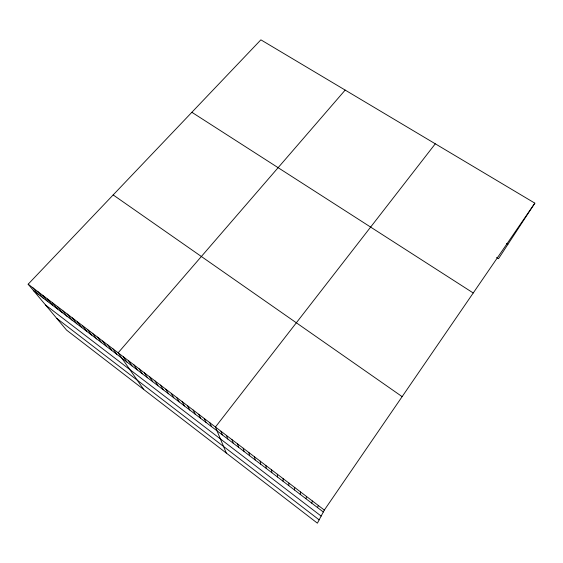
<?xml version="1.0" encoding="UTF-8"?>
<svg xmlns="http://www.w3.org/2000/svg" width="563" height="563" viewBox="0 0 563 563"><rect width="100%" height="100%" fill="white"/><g stroke="black" fill="none" stroke-linecap="round" stroke-linejoin="round"><path stroke-width="0.84" d="M283.112 481.295L283.119 478.649M288.784 485.623L288.932 483.075M294.47 489.972L294.759 487.53M300.192 494.335L300.621 491.999M305.934 498.719L306.511 496.489M311.705 503.125L312.423 500.993M317.497 507.552L318.362 505.525M534.85 203.152L324.33 510.078L317.398 523.168L66.561 330.094L28.15 284.202L260.873 39.832L534.85 203.152L498.522 258.691L496.559 257.467M435.283 143.804L215.432 427.028L226.291 453.039M345.175 90.087L118.131 352.825L143.783 389.533M506.517 243.526L507.889 244.37M191.87 112.29L473.237 292.978M113.17 194.932L402.144 396.641M28.15 284.202L324.33 510.078M33.689 290.825L323.317 511.999M45.589 305.04L321.149 516.081M56.715 318.334L319.151 519.86M32.971 287.883L38.418 294.435M37.812 291.571L43.161 298.059M42.675 295.279L47.925 301.698M47.552 299.002L52.711 305.35M52.458 302.746L57.517 309.024M57.384 306.497L62.345 312.704M62.324 310.269L67.187 316.406M67.293 314.055L72.057 320.122M72.275 317.856L76.941 323.852M77.286 321.677L81.846 327.603M82.311 325.513L86.772 331.361M87.364 329.362L91.72 335.14M92.438 333.233L96.688 338.933M97.533 337.117L101.678 342.747M102.649 341.016L106.688 346.569M107.786 344.936L111.72 350.411M112.945 348.87L116.773 354.268M123.332 356.794L126.942 362.037M128.561 360.784L132.059 365.943M133.818 364.789L137.203 369.87M139.089 368.807L142.362 373.811M144.388 372.847L147.548 377.773M149.709 376.907L152.749 381.742M155.05 380.982L157.978 385.739M160.42 385.078L163.228 389.751M165.811 389.188L168.506 393.776M171.229 393.319L173.798 397.823M176.669 397.464L179.118 401.883M182.131 401.63L184.467 405.965M187.62 405.817L189.83 410.061M193.13 410.026L195.22 414.178M198.669 414.248L200.632 418.309M204.235 418.485L206.072 422.461M209.823 422.75L211.533 426.634M220.935 431.23L222.392 434.925M226.467 435.445L227.797 439.049M232.019 439.675L233.216 443.194M237.593 443.933L238.663 447.353M243.195 448.204L244.138 451.533M248.825 452.49L249.634 455.727M254.476 456.804L255.152 459.943M260.155 461.132L260.697 464.172M265.856 465.481L266.264 468.43M271.584 469.852L271.852 472.695M277.341 474.243L277.475 476.988"/></g></svg>
